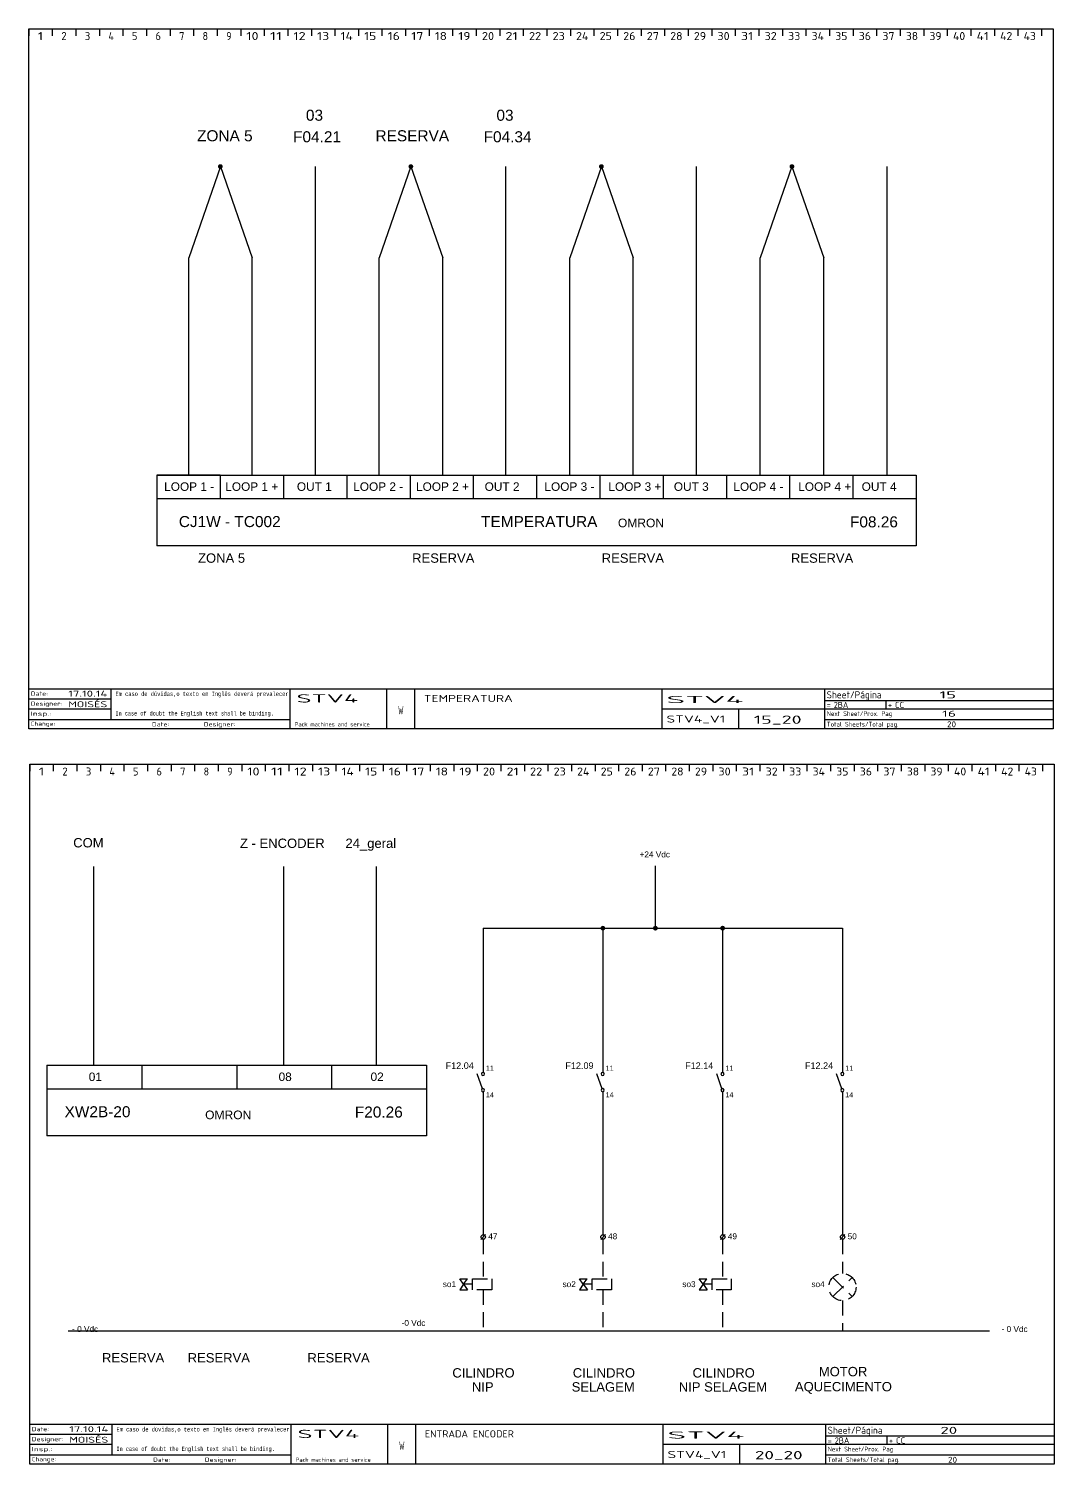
# Model space of a CAD drawing. Header units: millimetres. Extents: x 750 to 2990, y -243 to 998.
# Drawn here: x 2544 to 2979, y -242 to 367 of the extents above; entities that cross this region are included whole.
import ezdxf
from ezdxf.enums import TextEntityAlignment as Align

# ---------------------------------------------------------------- set-up
doc = ezdxf.new("R2010")
doc.units = ezdxf.units.MM
doc.linetypes.add('DASHED2', pattern=[9.525, 6.35, -3.175])
doc.linetypes.add('SOLID', pattern=[0])
for name, color, linetype in [('1', 3, 'Continuous'), ('3', 1, 'Continuous'), ('4', 6, 'DASHED2'), ('5', 5, 'Continuous'), ('6', 7, 'Continuous')]:
    doc.layers.add(name, color=color, linetype=linetype)
doc.styles.add('MOJÚLU', font='arial.ttf')
doc.styles.add('MONOTXT', font='monotxt')
doc.styles.get("Standard").update_dxf_attribs({"font": 'ISOCP.SHX'})

# ---------------------------------------------------------------- blocks, each defined once
blk = doc.blocks.new('a4 legenda')
at = {"color": 1, "linetype": 'SOLID'}
for p, q in [((-435, 0), (-435, 297)), ((-435, 297), (-435, 294.03)), ((-435, 297), (0, 297)), ((-425, 297), (-425, 294.03)), ((-415, 297), (-415, 294.03)), ((-405, 297), (-405, 294.03)), ((-395, 297), (-395, 294.03)), ((-385, 297), (-385, 294.03)), ((-375, 297), (-375, 294.03)), ((-365, 297), (-365, 294.03)), ((-355, 297), (-355, 294.03)), ((-345, 297), (-345, 294.03)), ((-335, 297), (-335, 294.03)), ((-325, 297), (-325, 294.03)), ((-315, 297), (-315, 294.03)), ((-305, 297), (-305, 294.03)), ((-295, 297), (-295, 294.03)), ((-285, 297), (-285, 294.03)), ((-275, 297), (-275, 294.03)), ((-265, 297), (-265, 294.03)), ((-255, 297), (-255, 294.03)), ((-245, 297), (-245, 294.03)), ((-235, 297), (-235, 294.03)), ((-225, 297), (-225, 294.03)), ((-215, 297), (-215, 294.03)), ((-205, 297), (-205, 294.03)), ((-195, 297), (-195, 294.03)), ((-185, 297), (-185, 294.03)), ((-175, 297), (-175, 294.03)), ((-165, 297), (-165, 294.03)), ((-155, 297), (-155, 294.03)), ((-145, 297), (-145, 294.03)), ((-135, 297), (-135, 294.03)), ((-125, 297), (-125, 294.03)), ((-115, 297), (-115, 294.03)), ((-105, 297), (-105, 294.03)), ((-95, 297), (-95, 294.03)), ((-85, 297), (-85, 294.03)), ((-75, 297), (-75, 294.03)), ((-65, 297), (-65, 294.03)), ((-55, 297), (-55, 294.03)), ((-45, 297), (-45, 294.03)), ((-35, 297), (-35, 294.03)), ((-25, 297), (-25, 294.03)), ((-15, 297), (-15, 294.03)), ((-5, 297), (-5, 294.03)), ((0, 297), (0, 0)), ((-435, 17), (0, 17)), ((-435, 12.75), (-400, 12.75)), ((-400, 4), (-400, 17)), ((-324, 0), (-324, 17)), ((-283, 0), (-283, 17)), ((-271, 0), (-271, 17)), ((-166, 0), (-166, 17)), ((-97, 0), (-97, 17)), ((-435, 8.5), (-400, 8.5)), ((-165.8, 8.5), (0, 8.5)), ((-133.5, 0), (-133.5, 8.5)), ((-97, 12), (0, 12)), ((-71, 8.5), (-71, 12)), ((-435, 4), (-324, 4)), ((0, 0), (-435, 0)), ((-97, 4), (0, 4))]:
    blk.add_line(p, q, dxfattribs=at)
for s, width, p, p2 in [('1', 1.933331, (-431.1484, 292.19), (-428.8516, 292.19)), ('2', 1.109181, (-421.1484, 292.19), (-418.8516, 292.19)), ('3', 1.144135, (-411.1484, 292.19), (-408.8516, 292.19)), ('4', 1.041024, (-401.1484, 292.19), (-398.8516, 292.19)), ('5', 1.144135, (-391.1484, 292.19), (-388.8516, 292.19)), ('6', 1.128517, (-381.1484, 292.19), (-378.8516, 292.19)), ('7', 1.230301, (-371.1484, 292.19), (-368.8516, 292.19)), ('8', 1.230301, (-361.1484, 292.19), (-358.8516, 292.19)), ('9', 1.088599, (-351.1484, 292.19), (-348.8516, 292.19)), ('10', 1.454463, (-342.5938, 292.19), (-337.4062, 292.19)), ('11', 1.798176, (-332.594, 292.19), (-327.406, 292.19)), ('12', 1.376908, (-322.594, 292.19), (-317.406, 292.19)), ('13', 1.400421, (-312.594, 292.19), (-307.406, 292.19)), ('14', 1.329086, (-302.594, 292.19), (-297.406, 292.19)), ('15', 1.400421, (-292.594, 292.19), (-287.406, 292.19)), ('16', 1.389997, (-282.594, 292.19), (-277.406, 292.19)), ('17', 1.455666, (-272.594, 292.19), (-267.406, 292.19)), ('18', 1.455666, (-262.594, 292.19), (-257.406, 292.19)), ('19', 1.362748, (-252.594, 292.19), (-247.406, 292.19)), ('20', 1.22199, (-242.594, 292.19), (-237.406, 292.19)), ('21', 1.455666, (-232.594, 292.19), (-227.406, 292.19)), ('22', 1.166703, (-222.594, 292.19), (-217.406, 292.19)), ('23', 1.18354, (-212.594, 292.19), (-207.406, 292.19)), ('24', 1.132185, (-202.594, 292.19), (-197.406, 292.19)), ('25', 1.18354, (-192.594, 292.19), (-187.406, 292.19)), ('26', 1.176086, (-182.594, 292.19), (-177.406, 292.19)), ('27', 1.222759, (-172.594, 292.19), (-167.406, 292.19)), ('28', 1.222759, (-162.594, 292.19), (-157.406, 292.19)), ('29', 1.15652, (-152.594, 292.19), (-147.406, 292.19)), ('30', 1.22199, (-142.594, 292.19), (-137.406, 292.19)), ('31', 1.455666, (-132.594, 292.19), (-127.406, 292.19)), ('32', 1.166703, (-122.594, 292.19), (-117.406, 292.19)), ('33', 1.18354, (-112.594, 292.19), (-107.406, 292.19)), ('34', 1.132185, (-102.594, 292.19), (-97.406, 292.19)), ('35', 1.18354, (-92.594, 292.19), (-87.406, 292.19)), ('36', 1.176086, (-82.594, 292.19), (-77.406, 292.19)), ('37', 1.222759, (-72.594, 292.19), (-67.406, 292.19)), ('38', 1.222759, (-62.594, 292.19), (-57.406, 292.19)), ('39', 1.15652, (-52.594, 292.19), (-47.406, 292.19)), ('40', 1.131525, (-42.594, 292.19), (-37.406, 292.19)), ('41', 1.329086, (-32.594, 292.19), (-27.406, 292.19)), ('42', 1.083961, (-22.594, 292.19), (-17.406, 292.19)), ('43', 1.098481, (-12.594, 292.19), (-7.406, 292.19))]:
    blk.add_text(s, height=3.39429, dxfattribs=dict(at, width=width)).set_placement(p, p2, align=Align.FIT)
for tag, height, width, p, p2 in [('(142) ', 1.8, 1.384181, (-434.15225, 14.04), (-426.80225, 14.04)), ('(135) Drawn Date', 2.5, 1.427604, (-418.2115, 13.6667), (-401.6156, 13.6667)), ('(133) Page Descr. 1', 3, 1.16129, (-267.254, 11.4), (-229.454, 11.4)), ('(117) Project ', 3, 1.11732, (-164.254, 10.9), (-131.564, 10.9)), ('(127) ', 3, 0.973466, (-96.247, 12.9416), (-72.924, 12.9416)), ('(130) Current Project Page', 3, 1.220513, (-48.386, 12.9), (-41.246, 12.9)), ('(140) ', 1.8, 1.730061, (-434.15225, 5.54), (-425.26925, 5.54)), ('(141) ', 1.8, 1.399341, (-434.15225, 9.78), (-420.6703, 9.78)), ('(134) Drawn by', 2.5, 1.52606, (-418.2115, 9.16667), (-401.6156, 9.16667)), ('(132) Project Descr. 4', 3.5, 0.71218, (-278.184, 6.13333), (-275.816, 6.13333)), ('(126) Page Descr. 2', 2.5, 1.274498, (-267.211, 7.16667), (-235.711, 7.16667)), ('(121) ', 2.6, 1.23007, (-96.22, 8.81333), (-94.461, 8.81333)), ('(128) ', 2, 1.069362, (-96.165, 5.46104), (-68.391, 5.46104)), ('(120) Installation Name', 2.6, 1.057778, (-93.22, 8.81333), (-87.032, 8.81333)), ('(123) ', 2.6, 1.23007, (-70.22, 8.81333), (-68.461, 8.81333)), ('(122) Location Name', 2.6, 1.222769, (-67.22, 8.81333), (-63.246, 8.81333)), ('(131) Current Project Page', 2.5, 1.220513, (-47.239, 5.16667), (-41.289, 5.16667)), ('(139) ', 1.8, 1.330262, (-434.15225, 1.28), (-423.7363, 1.28)), ('(136) ', 1.8, 1.384162, (-382.6522, 1.04), (-375.3023, 1.04)), ('(137) ', 1.8, 1.399336, (-360.6522, 1.04), (-347.1703, 1.04)), ('(138) ', 1.8, 1.477527, (-322.052, 1.04), (-290.174, 1.04)), ('(116) Project Description', 3, 1.134799, (-164.254, 2.65), (-139.229, 2.65)), ('(118) Drawing Number', 3.5, 1.218286, (-127.127, 2.13333), (-106.873, 2.13333)), ('(119) ', 2, 1.061557, (-96.165, 0.96104), (-65.693, 0.96104)), ('(129) Number of pages in installation', 2.5, 1.16636, (-45.109, 0.66667), (-41.289, 0.66667))]:
    blk.add_attdef(tag, text='', height=height, dxfattribs=dict(at, width=width)).set_placement(p, p2, align=Align.FIT)
at = {"color": 1, "linetype": 'SOLID', "style": 'MONOTXT'}
for tag, width, p, p2 in [('(114) ', 0.760706, (-398.1522, 13.92), (-324.668, 13.92)), ('(115) ', 0.74678, (-398.1522, 5.65), (-330.942, 5.65))]:
    blk.add_attdef(tag, text='', height=1.8, dxfattribs=dict(at, width=width)).set_placement(p, p2, align=Align.FIT)
at = {"color": 2, "linetype": 'SOLID'}
for tag, width, p, p2 in [('(124) ', 1.179528, (-321.296, 11.1333), (-295.081, 11.1333)), ('(125) ', 1.189122, (-321.296, 5.18333), (-304.024, 5.18333))]:
    blk.add_attdef(tag, text='', height=3.5, dxfattribs=dict(at, width=width)).set_placement(p, p2, align=Align.FIT)
blk = doc.blocks.new('*U20')
at = {"layer": '1', "color": 0}
blk.add_line((0, 5), (0, -5), dxfattribs=at)
blk = doc.blocks.new('*U21')
at = {"color": 0, "linetype": 'ByBlock', "lineweight": -2, "transparency": 16777216}
for p in [(0, 0), (26.86, 0), (53.72, 0), (80.58, 0), (107.44, 0), (134.3, 0), (161.16, 0), (188.02, 0), (214.88, 0), (241.74, 0), (268.6, 0)]:
    blk.add_blockref('*U20', p, dxfattribs=at)
blk = doc.blocks.new('*U22')
at = {"layer": '1', "color": 0}
blk.add_line((0, 5), (0, -5), dxfattribs=at)
blk = doc.blocks.new('*U23')
at = {"color": 0, "linetype": 'ByBlock', "lineweight": -2, "transparency": 16777216}
for p in [(0, 0), (26.86, 0), (53.72, 0), (80.58, 0), (107.44, 0), (134.3, 0), (161.16, 0), (188.02, 0), (214.88, 0), (241.74, 0), (268.6, 0)]:
    blk.add_blockref('*U22', p, dxfattribs=at)
blk = doc.blocks.new('*U44')
for p, q in [((-0.04, 65.16), (-13.46, 26.44)), ((-0.04, 65.16), (13.46, 26.44)), ((-13.46, -65.69), (-13.46, 26.44)), ((13.46, -65.69), (13.46, 26.44))]:
    blk.add_line(p, q)
at = {"layer": '6', "const_width": 1}
blk.add_lwpolyline([(-0.55, 65.19, 1), (0.45, 65.19, 1)], format="xyb", close=True, dxfattribs=at)
blk = doc.blocks.new('*U45')
at = {"color": 0, "linetype": 'ByBlock', "lineweight": -2, "transparency": 16777216}
for p in [(0, 0), (80.89, 0), (161.78, 0), (242.67, 0)]:
    blk.add_blockref('*U44', p, dxfattribs=at)
blk = doc.blocks.new('*U46')
blk.add_line((0, -65.44), (0, 65.44))
blk = doc.blocks.new('*U47')
at = {"color": 0, "linetype": 'ByBlock', "lineweight": -2, "transparency": 16777216}
for p in [(0, 0), (80.89, 0), (161.78, 0), (242.67, 0)]:
    blk.add_blockref('*U46', p, dxfattribs=at)

msp = doc.modelspace()

# ---------------------------------------------------------------- linework, layer by layer
for p, q in [((2625.12, 177.67), (2598.26, 177.67)), ((2598.26, 177.67), (2611.69, 177.67)), ((2625.12, 177.67), (2598.26, 177.67)), ((2598.26, 177.67), (2611.69, 177.67)), ((2598.26, 177.67), (2611.76, 177.67)), ((2571.52, -72.7), (2571.52, 11.64)), ((2652.12, -72.7), (2652.12, 11.64)), ((2691.41, -72.7), (2691.41, 11.64)), ((2809.88, -14.56), (2809.88, 11.89)), ((2736.73, -14.56), (2889.29, -14.56)), ((2551.52, -72.7), (2571.52, -72.7)), ((2632.12, -72.7), (2652.12, -72.7)), ((2712.72, -72.7), (2712.72, -72.7)), ((2712.7, -82.7), (2712.7, -102.7)), ((2632.76, -102.7), (2571.68, -102.7)), ((2712.72, -102.7), (2632.76, -102.7))]:
    msp.add_line(p, q)
at = {"layer": '1', "color": 0}
for p, q in [((2598.26, 177.67), (2920.66, 177.67)), ((2598.26, 177.67), (2598.26, 147.67)), ((2598.26, 177.67), (2920.66, 177.67)), ((2598.26, 177.67), (2598.26, 147.67)), ((2920.66, 177.67), (2920.66, 147.67)), ((2920.66, 177.67), (2920.66, 147.67)), ((2598.26, 167.67), (2920.66, 167.67)), ((2598.26, 167.67), (2920.66, 167.67)), ((2920.66, 147.67), (2598.26, 147.67)), ((2920.66, 147.67), (2598.26, 147.67)), ((2551.52, -72.7), (2551.52, -102.7)), ((2551.52, -72.7), (2712.72, -72.7)), ((2591.82, -72.7), (2591.82, -82.7)), ((2632.12, -72.7), (2632.12, -82.7)), ((2672.42, -72.7), (2672.42, -82.7)), ((2712.72, -72.7), (2712.72, -82.7)), ((2551.52, -82.7), (2712.7, -82.7)), ((2712.72, -102.7), (2551.52, -102.7))]:
    msp.add_line(p, q, dxfattribs=at)
at = {"layer": '1'}
for p, q in [((2736.42, -82.67), (2734.23, -76.33)), ((2787.27, -82.67), (2785.07, -76.33)), ((2838.11, -82.67), (2835.92, -76.33)), ((2888.98, -82.67), (2886.79, -76.33))]:
    msp.add_line(p, q, dxfattribs=at)
at = {"layer": '3'}
for p, q in [((2737.79, -144.58), (2735.81, -146.57)), ((2788.63, -144.58), (2786.65, -146.57)), ((2839.48, -144.58), (2837.49, -146.57)), ((2890.35, -144.58), (2888.36, -146.57))]:
    msp.add_line(p, q, dxfattribs=at)
for centre in [(2736.8, -145.57), (2787.64, -145.57), (2838.48, -145.57), (2889.36, -145.57)]:
    msp.add_circle(centre, 0.937, dxfattribs=at)
at = {"layer": '4'}
for p, q in [((2736.73, -146.51), (2736.73, -163.27)), ((2787.58, -146.51), (2787.58, -163.27)), ((2838.42, -146.51), (2838.42, -163.27)), ((2889.29, -146.51), (2889.29, -161.04)), ((2736.73, -167.97), (2736.73, -185.35)), ((2787.58, -167.97), (2787.58, -185.35)), ((2838.42, -167.97), (2838.42, -185.35)), ((2889.29, -172.56), (2889.29, -185.35))]:
    msp.add_line(p, q, dxfattribs=at)
at = {"layer": '5', "color": 3, "linetype": 'DASHED2'}
for p, q in [((2728.43, -165.62), (2726.81, -163.31)), ((2726.81, -163.31), (2730.04, -163.31)), ((2728.43, -165.62), (2730.04, -163.31)), ((2779.27, -165.62), (2777.66, -163.31)), ((2777.66, -163.31), (2780.88, -163.31)), ((2779.27, -165.62), (2780.88, -163.31)), ((2830.11, -165.62), (2828.5, -163.31)), ((2828.5, -163.31), (2831.73, -163.31)), ((2830.11, -165.62), (2831.73, -163.31)), ((2885.22, -170.87), (2893.36, -162.73)), ((2885.22, -162.73), (2893.36, -170.87)), ((2728.43, -165.62), (2726.79, -167.97)), ((2726.79, -167.97), (2730.15, -167.97)), ((2728.43, -165.62), (2730.15, -167.97)), ((2732.26, -165.62), (2728.43, -165.62)), ((2779.27, -165.62), (2777.63, -167.97)), ((2777.63, -167.97), (2780.99, -167.97)), ((2779.27, -165.62), (2780.99, -167.97)), ((2783.1, -165.62), (2779.27, -165.62)), ((2830.11, -165.62), (2828.47, -167.97)), ((2828.47, -167.97), (2831.83, -167.97)), ((2830.11, -165.62), (2831.83, -167.97)), ((2833.94, -165.62), (2830.11, -165.62))]:
    msp.add_line(p, q, dxfattribs=at)
for points in [[(2732.26, -163.27), (2740.38, -163.27), (2740.38, -167.97), (2732.26, -167.97)], [(2783.1, -163.27), (2791.22, -163.27), (2791.22, -167.97), (2783.1, -167.97)], [(2833.94, -163.27), (2842.06, -163.27), (2842.06, -167.97), (2833.94, -167.97)]]:
    msp.add_lwpolyline(points, close=True, dxfattribs=at)
msp.add_circle((2889.29, -166.8), 5.76, dxfattribs=at)
at = {"layer": '6', "color": 0}
for p, q in [((2736.73, -14.56), (2736.73, -75.75)), ((2787.58, -14.56), (2787.58, -75.75)), ((2838.42, -14.56), (2838.42, -75.75)), ((2889.29, -14.56), (2889.29, -75.75)), ((2736.73, -83.93), (2736.73, -144.64)), ((2787.58, -83.93), (2787.58, -144.64)), ((2838.42, -83.93), (2838.42, -144.64)), ((2889.29, -83.93), (2889.29, -144.64))]:
    msp.add_line(p, q, dxfattribs=at)
at = {"layer": '6'}
msp.add_line((2560.62, -185.35), (2951.78, -185.35), dxfattribs=at)
for points, const_width in [([(2787.08, -14.56, 1), (2788.08, -14.56, 1)], 1), ([(2787.58, -14.56, 1), (2788.08, -14.56, 1)], 0.5), ([(2809.38, -14.56, 1), (2810.38, -14.56, 1)], 1), ([(2809.88, -14.56, 1), (2810.38, -14.56, 1)], 0.5), ([(2837.92, -14.56, 1), (2838.92, -14.56, 1)], 1), ([(2838.42, -14.56, 1), (2838.92, -14.56, 1)], 0.5)]:
    msp.add_lwpolyline(points, format="xyb", close=True, dxfattribs=dict(at, const_width=const_width))
for centre, start, end in [((2736.67, -76.41), 90.00013, 180), ((2736.67, -76.41), 180, 269.9999), ((2736.67, -76.41), 0, 89.9999), ((2736.67, -76.41), 270.0001, 0), ((2787.51, -76.41), 90.00013, 180), ((2787.51, -76.41), 180, 269.9999), ((2787.51, -76.41), 0, 89.9999), ((2787.51, -76.41), 270.0001, 0), ((2838.35, -76.41), 90.00013, 180), ((2838.35, -76.41), 180, 269.9999), ((2838.35, -76.41), 0, 89.9999), ((2838.35, -76.41), 270.0001, 0), ((2889.22, -76.41), 90.00013, 180), ((2889.22, -76.41), 180, 269.9999), ((2889.22, -76.41), 0, 89.9999), ((2889.22, -76.41), 270.0001, 0), ((2736.67, -83.28), 90.00013, 180), ((2736.67, -83.28), 180, 269.9999), ((2736.67, -83.28), 0, 89.9999), ((2736.67, -83.28), 270.0001, 0), ((2787.51, -83.28), 90.00013, 180), ((2787.51, -83.28), 180, 269.9999), ((2787.51, -83.28), 0, 89.9999), ((2787.51, -83.28), 270.0001, 0), ((2838.35, -83.28), 90.00013, 180), ((2838.35, -83.28), 180, 269.9999), ((2838.35, -83.28), 0, 89.9999), ((2838.35, -83.28), 270.0001, 0), ((2889.22, -83.28), 90.00013, 180), ((2889.22, -83.28), 180, 269.9999), ((2889.22, -83.28), 0, 89.9999), ((2889.22, -83.28), 270.0001, 0)]:
    msp.add_arc(centre, 0.66, start, end, dxfattribs=at)

# ---------------------------------------------------------------- block references
ref = msp.add_blockref('a4 legenda', (2978.81, 70.01))
ref.add_attrib('(142) ', 'Date:', dxfattribs={"color": 1, "linetype": 'SOLID', "height": 1.8, "width": 1.384181}).set_placement((2544.66, 84.05), (2552.01, 84.05), align=Align.FIT)
ref.add_attrib('(141) ', 'Designer:', dxfattribs={"color": 1, "linetype": 'SOLID', "height": 1.8, "width": 1.399341}).set_placement((2544.66, 79.79), (2558.14, 79.79), align=Align.FIT)
ref.add_attrib('(140) ', 'Insp.:', dxfattribs={"color": 1, "linetype": 'SOLID', "height": 1.8, "width": 1.730061}).set_placement((2544.66, 75.55), (2553.54, 75.55), align=Align.FIT)
ref.add_attrib('(139) ', 'Change:', dxfattribs={"color": 1, "linetype": 'SOLID', "height": 1.8, "width": 1.330262}).set_placement((2544.66, 71.29), (2555.08, 71.29), align=Align.FIT)
ref.add_attrib('(138) ', 'Pack machines and service', dxfattribs={"color": 1, "linetype": 'SOLID', "height": 1.8, "width": 1.138541}).set_placement((2656.76, 71.05), (2688.64, 71.05), align=Align.FIT)
ref.add_attrib('(137) ', 'Designer:', dxfattribs={"color": 1, "linetype": 'SOLID', "height": 1.8, "width": 1.399336}).set_placement((2618.16, 71.05), (2631.64, 71.05), align=Align.FIT)
ref.add_attrib('(136) ', 'Date:', dxfattribs={"color": 1, "linetype": 'SOLID', "height": 1.8, "width": 1.384162}).set_placement((2596.16, 71.05), (2603.51, 71.05), align=Align.FIT)
ref.add_attrib('(135) Drawn Date', '17.10.14', dxfattribs={"color": 1, "linetype": 'SOLID', "height": 2.5, "width": 1.599605}).set_placement((2560.6, 83.68), (2577.2, 83.68), align=Align.FIT)
ref.add_attrib('(134) Drawn by', 'MOISÉS', dxfattribs={"color": 1, "linetype": 'SOLID', "height": 2.5, "width": 1.584483}).set_placement((2560.6, 79.18), (2577.2, 79.18), align=Align.FIT)
ref.add_attrib('(133) Page Descr. 1', 'TEMPERATURA', dxfattribs={"color": 1, "linetype": 'SOLID', "height": 3, "width": 1.44}).set_placement((2711.56, 81.41), (2749.36, 81.41), align=Align.FIT)
ref.add_attrib('(132) Project Descr. 4', 'W', dxfattribs={"color": 1, "linetype": 'SOLID', "height": 3.5, "width": 0.71218}).set_placement((2700.63, 76.15), (2703, 76.15), align=Align.FIT)
ref.add_attrib('(131) Current Project Page', '16', dxfattribs={"color": 1, "linetype": 'SOLID', "height": 2.5, "width": 2.164411}).set_placement((2931.58, 75.18), (2937.53, 75.18), align=Align.FIT)
ref.add_attrib('(130) Current Project Page', '15', dxfattribs={"color": 1, "linetype": 'SOLID', "height": 3, "width": 2.180643}).set_placement((2930.43, 82.91), (2937.57, 82.91), align=Align.FIT)
ref.add_attrib('(129) Number of pages in installation', '20', dxfattribs={"color": 1, "linetype": 'SOLID', "height": 2.5, "width": 1.22163}).set_placement((2933.71, 70.68), (2937.53, 70.68), align=Align.FIT)
ref.add_attrib('(128) ', 'Next Sheet/Prox. Pag', dxfattribs={"color": 1, "linetype": 'SOLID', "height": 2, "width": 1.069362}).set_placement((2882.65, 75.47), (2910.42, 75.47), align=Align.FIT)
ref.add_attrib('(127) ', 'Sheet/Página', dxfattribs={"color": 1, "linetype": 'SOLID', "height": 3, "width": 0.973466}).set_placement((2882.57, 82.95), (2905.89, 82.95), align=Align.FIT)
ref.add_attrib('(124) ', 'STV4', dxfattribs={"color": 2, "linetype": 'SOLID', "height": 3.5, "width": 2.377778}).set_placement((2657.52, 81.15), (2683.73, 81.15), align=Align.FIT)
ref.add_attrib('(123) ', '+', dxfattribs={"color": 1, "linetype": 'SOLID', "height": 2.6, "width": 1.23007}).set_placement((2908.59, 78.83), (2910.35, 78.83), align=Align.FIT)
ref.add_attrib('(122) Location Name', 'CC', dxfattribs={"color": 1, "linetype": 'SOLID', "height": 2.6, "width": 1.222769}).set_placement((2911.59, 78.83), (2915.57, 78.83), align=Align.FIT)
ref.add_attrib('(121) ', '=', dxfattribs={"color": 1, "linetype": 'SOLID', "height": 2.6, "width": 1.23007}).set_placement((2882.59, 78.83), (2884.35, 78.83), align=Align.FIT)
ref.add_attrib('(120) Installation Name', '2BA', dxfattribs={"color": 1, "linetype": 'SOLID', "height": 2.6, "width": 1.057778}).set_placement((2885.59, 78.83), (2891.78, 78.83), align=Align.FIT)
ref.add_attrib('(119) ', 'Total Sheets/Total pag.', dxfattribs={"color": 1, "linetype": 'SOLID', "height": 2, "width": 1.061557}).set_placement((2882.65, 70.97), (2913.12, 70.97), align=Align.FIT)
ref.add_attrib('(118) Drawing Number', '15_20', dxfattribs={"color": 1, "linetype": 'SOLID', "height": 3.5, "width": 1.629739}).set_placement((2851.69, 72.15), (2871.94, 72.15), align=Align.FIT)
ref.add_attrib('(117) Project ', 'STV4', dxfattribs={"color": 1, "linetype": 'SOLID', "height": 3, "width": 3.459259}).set_placement((2814.56, 80.91), (2847.25, 80.91), align=Align.FIT)
ref.add_attrib('(116) Project Description', 'STV4_V1', dxfattribs={"color": 1, "linetype": 'SOLID', "height": 3, "width": 1.476401}).set_placement((2814.56, 72.66), (2839.59, 72.66), align=Align.FIT)
ref.add_attrib('(115) ', 'In case of doubt the English text shall be binding.', dxfattribs={"color": 1, "linetype": 'SOLID', "height": 1.8, "style": 'MONOTXT', "width": 0.74678}).set_placement((2580.66, 75.66), (2647.87, 75.66), align=Align.FIT)
ref.add_attrib('(114) ', 'Em caso de dúvidas,o texto em Inglês deverá prevalecer', dxfattribs={"color": 1, "linetype": 'SOLID', "height": 1.8, "style": 'MONOTXT', "width": 0.760706}).set_placement((2580.66, 83.93), (2654.15, 83.93), align=Align.FIT)
for name, p in [('*U45', (2625.22, 243.36)), ('*U47', (2665.55, 243.11)), ('*U21', (2625.12, 172.67)), ('*U23', (2625.12, 172.67))]:
    msp.add_blockref(name, p)
ref = msp.add_blockref('a4 legenda', (2979.24, -241.99))
ref.add_attrib('(142) ', 'Date:', dxfattribs={"color": 1, "linetype": 'SOLID', "height": 1.8, "width": 1.384181}).set_placement((2545.09, -227.95), (2552.44, -227.95), align=Align.FIT)
ref.add_attrib('(141) ', 'Designer:', dxfattribs={"color": 1, "linetype": 'SOLID', "height": 1.8, "width": 1.399341}).set_placement((2545.09, -232.21), (2558.57, -232.21), align=Align.FIT)
ref.add_attrib('(140) ', 'Insp.:', dxfattribs={"color": 1, "linetype": 'SOLID', "height": 1.8, "width": 1.730061}).set_placement((2545.09, -236.45), (2553.97, -236.45), align=Align.FIT)
ref.add_attrib('(139) ', 'Change:', dxfattribs={"color": 1, "linetype": 'SOLID', "height": 1.8, "width": 1.330262}).set_placement((2545.09, -240.71), (2555.5, -240.71), align=Align.FIT)
ref.add_attrib('(138) ', 'Pack machines and service', dxfattribs={"color": 1, "linetype": 'SOLID', "height": 1.8, "width": 1.138541}).set_placement((2657.19, -240.95), (2689.06, -240.95), align=Align.FIT)
ref.add_attrib('(137) ', 'Designer:', dxfattribs={"color": 1, "linetype": 'SOLID', "height": 1.8, "width": 1.399336}).set_placement((2618.59, -240.95), (2632.07, -240.95), align=Align.FIT)
ref.add_attrib('(136) ', 'Date:', dxfattribs={"color": 1, "linetype": 'SOLID', "height": 1.8, "width": 1.384162}).set_placement((2596.59, -240.95), (2603.94, -240.95), align=Align.FIT)
ref.add_attrib('(135) Drawn Date', '17.10.14', dxfattribs={"color": 1, "linetype": 'SOLID', "height": 2.5, "width": 1.599605}).set_placement((2561.03, -228.32), (2577.62, -228.32), align=Align.FIT)
ref.add_attrib('(134) Drawn by', 'MOISÉS', dxfattribs={"color": 1, "linetype": 'SOLID', "height": 2.5, "width": 1.584483}).set_placement((2561.03, -232.82), (2577.62, -232.82), align=Align.FIT)
ref.add_attrib('(133) Page Descr. 1', 'ENTRADA ENCODER', dxfattribs={"color": 1, "linetype": 'SOLID', "height": 3, "width": 1.12}).set_placement((2711.98, -230.59), (2749.78, -230.59), align=Align.FIT)
ref.add_attrib('(132) Project Descr. 4', 'W', dxfattribs={"color": 1, "linetype": 'SOLID', "height": 3.5, "width": 0.71218}).set_placement((2701.05, -235.86), (2703.42, -235.86), align=Align.FIT)
ref.add_attrib('(130) Current Project Page', '20', dxfattribs={"color": 1, "linetype": 'SOLID', "height": 3, "width": 1.902801}).set_placement((2930.85, -229.09), (2937.99, -229.09), align=Align.FIT)
ref.add_attrib('(129) Number of pages in installation', '20', dxfattribs={"color": 1, "linetype": 'SOLID', "height": 2.5, "width": 1.22163}).set_placement((2934.13, -241.32), (2937.95, -241.32), align=Align.FIT)
ref.add_attrib('(128) ', 'Next Sheet/Prox. Pag', dxfattribs={"color": 1, "linetype": 'SOLID', "height": 2, "width": 1.069362}).set_placement((2883.07, -236.53), (2910.85, -236.53), align=Align.FIT)
ref.add_attrib('(127) ', 'Sheet/Página', dxfattribs={"color": 1, "linetype": 'SOLID', "height": 3, "width": 0.973466}).set_placement((2882.99, -229.05), (2906.31, -229.05), align=Align.FIT)
ref.add_attrib('(124) ', 'STV4', dxfattribs={"color": 2, "linetype": 'SOLID', "height": 3.5, "width": 2.377778}).set_placement((2657.94, -230.86), (2684.16, -230.86), align=Align.FIT)
ref.add_attrib('(123) ', '+', dxfattribs={"color": 1, "linetype": 'SOLID', "height": 2.6, "width": 1.23007}).set_placement((2909.02, -233.18), (2910.78, -233.18), align=Align.FIT)
ref.add_attrib('(122) Location Name', 'CC', dxfattribs={"color": 1, "linetype": 'SOLID', "height": 2.6, "width": 1.222769}).set_placement((2912.02, -233.18), (2915.99, -233.18), align=Align.FIT)
ref.add_attrib('(121) ', '=', dxfattribs={"color": 1, "linetype": 'SOLID', "height": 2.6, "width": 1.23007}).set_placement((2883.02, -233.18), (2884.78, -233.18), align=Align.FIT)
ref.add_attrib('(120) Installation Name', '2BA', dxfattribs={"color": 1, "linetype": 'SOLID', "height": 2.6, "width": 1.057778}).set_placement((2886.02, -233.18), (2892.21, -233.18), align=Align.FIT)
ref.add_attrib('(119) ', 'Total Sheets/Total pag.', dxfattribs={"color": 1, "linetype": 'SOLID', "height": 2, "width": 1.061557}).set_placement((2883.07, -241.03), (2913.55, -241.03), align=Align.FIT)
ref.add_attrib('(118) Drawing Number', '20_20', dxfattribs={"color": 1, "linetype": 'SOLID', "height": 3.5, "width": 1.542838}).set_placement((2852.11, -239.86), (2872.37, -239.86), align=Align.FIT)
ref.add_attrib('(117) Project ', 'STV4', dxfattribs={"color": 1, "linetype": 'SOLID', "height": 3, "width": 3.459259}).set_placement((2814.98, -231.09), (2847.67, -231.09), align=Align.FIT)
ref.add_attrib('(116) Project Description', 'STV4_V1', dxfattribs={"color": 1, "linetype": 'SOLID', "height": 3, "width": 1.476401}).set_placement((2814.98, -239.34), (2840.01, -239.34), align=Align.FIT)
ref.add_attrib('(115) ', 'In case of doubt the English text shall be binding.', dxfattribs={"color": 1, "linetype": 'SOLID', "height": 1.8, "style": 'MONOTXT', "width": 0.74678}).set_placement((2581.09, -236.34), (2648.3, -236.34), align=Align.FIT)
ref.add_attrib('(114) ', 'Em caso de dúvidas,o texto em Inglês deverá prevalecer', dxfattribs={"color": 1, "linetype": 'SOLID', "height": 1.8, "style": 'MONOTXT', "width": 0.760706}).set_placement((2581.09, -228.07), (2654.57, -228.07), align=Align.FIT)

# ---------------------------------------------------------------- texts
at = {"layer": '1', "color": 0, "char_height": 2.5, "attachment_point": 1, "style": 'MOJÚLU'}
for s, insert, width in [('+24 Vdc', (2803.15, 17.97), 33.8847), ('47', (2738.94, -144.03), 6.8105), ('48', (2789.79, -144.03), 6.8105), ('49', (2840.63, -144.03), 6.8105), ('50', (2891.5, -144.03), 6.8105), ('-0 Vdc', (2702.15, -180.78), 33.8847), ('- 0 Vdc ', (2562.25, -183.39), 11.1415), ('- 0 Vdc ', (2956.85, -183.39), 11.1415)]:
    msp.add_mtext(s, dxfattribs=dict(at, insert=insert, width=width))
at = {"layer": '6', "style": 'MOJÚLU'}
for s, height, p in [('   03', 4.68, (2656.06, 332.65)), ('   03', 4.68, (2736.95, 332.65)), ('ZONA 5', 4.68, (2615.28, 323.94)), ('F04.21', 4.68, (2656.06, 323.51)), ('RESERVA', 4.68, (2691.05, 323.94)), ('F04.34', 4.68, (2736.95, 323.51)), ('LOOP 1 - ', 3.6, (2601.33, 174.57)), ('LOOP 1 - ', 3.6, (2601.33, 174.57)), ('LOOP 1 + ', 3.6, (2627.27, 174.57)), ('LOOP 1 + ', 3.6, (2627.27, 174.57)), ('OUT 1', 3.6, (2657.67, 174.57)), ('OUT 1', 3.6, (2657.67, 174.57)), ('LOOP 2 - ', 3.6, (2681.59, 174.57)), ('LOOP 2 + ', 3.6, (2708.25, 174.57)), ('OUT 2 ', 3.6, (2737.39, 174.57)), ('OUT 2 ', 3.6, (2737.39, 174.57)), ('LOOP 3 - ', 3.6, (2762.76, 174.57)), ('LOOP 3 + ', 3.6, (2789.92, 174.57)), ('OUT 3 ', 3.6, (2817.71, 174.57)), ('OUT 3 ', 3.6, (2817.71, 174.57)), ('LOOP 4 - ', 3.6, (2842.98, 174.57)), ('LOOP 4 + ', 3.6, (2870.52, 174.57)), ('OUT 4 ', 3.6, (2897.46, 174.57)), ('OUT 4 ', 3.6, (2897.46, 174.57)), ('CJ1W - TC002', 4.68, (2607.55, 160.27)), ('CJ1W - TC002', 4.68, (2607.55, 160.27)), ('TEMPERATURA', 4.68, (2735.87, 160.27)), ('TEMPERATURA', 4.68, (2735.87, 160.27)), ('F08.26', 4.68, (2892.49, 160.15)), ('F08.2', 4.68, (2892.49, 160.15)), ('01', 3.6, (2569.31, -75.8)), ('08', 3.6, (2649.91, -75.8)), ('02', 3.6, (2688.95, -75.8)), ('XW2B-20', 4.68, (2559.05, -90.09)), ('F20.26', 4.68, (2682.28, -90.22)), ('so1', 2.5, (2719.62, -164.33)), ('so2', 2.5, (2770.47, -164.33)), ('so3', 2.5, (2821.31, -164.33)), ('so4', 2.5, (2876.13, -164.33))]:
    msp.add_text(s, height=height, dxfattribs=at).set_placement(p, align=Align.TOP_LEFT)
for s, height, p in [('OMRON', 3.658, (2793.97, 155.53)), ('F12.04', 2.75, (2720.82, -74.25)), ('11', 2.2, (2737.93, -75.06)), ('F12.09', 2.75, (2771.66, -74.25)), ('11', 2.2, (2788.77, -75.06)), ('F12.14', 2.75, (2822.5, -74.25)), ('11', 2.2, (2839.61, -75.06)), ('F12.24', 2.75, (2873.38, -74.25)), ('11', 2.2, (2890.49, -75.06)), ('14', 2.2, (2737.93, -86.33)), ('14', 2.2, (2788.77, -86.33)), ('14', 2.2, (2839.61, -86.33)), ('14', 2.2, (2890.49, -86.33)), ('OMRON', 3.658, (2618.72, -95.59))]:
    msp.add_text(s, height=height, dxfattribs=at).set_placement(p)
for s, p in [('ZONA 5', (2625.7, 140.46)), ('RESERVA', (2719.82, 140.46)), ('RESERVA', (2800.31, 140.46)), ('RESERVA', (2880.66, 140.46)), ('COM', (2569.17, 19.7)), ('Z - ENCODER', (2651.49, 19.48)), ('24_geral', (2689.06, 19.48)), ('RESERVA', (2588.15, -198.79)), ('RESERVA', (2624.53, -198.79)), ('RESERVA', (2675.37, -198.79)), ('MOTOR', (2889.56, -204.64)), ('CILINDRO', (2736.89, -205.18)), ('CILINDRO', (2788.02, -205.18)), ('CILINDRO', (2838.87, -205.18)), ('AQUECIMENTO', (2889.71, -211.03)), ('NIP', (2736.58, -211.14)), ('SELAGEM', (2787.71, -211.14)), ('NIP SELAGEM', (2838.56, -211.14))]:
    msp.add_text(s, height=3.96, dxfattribs=at).set_placement(p, align=Align.CENTER)

doc.saveas('drawing.dxf')
